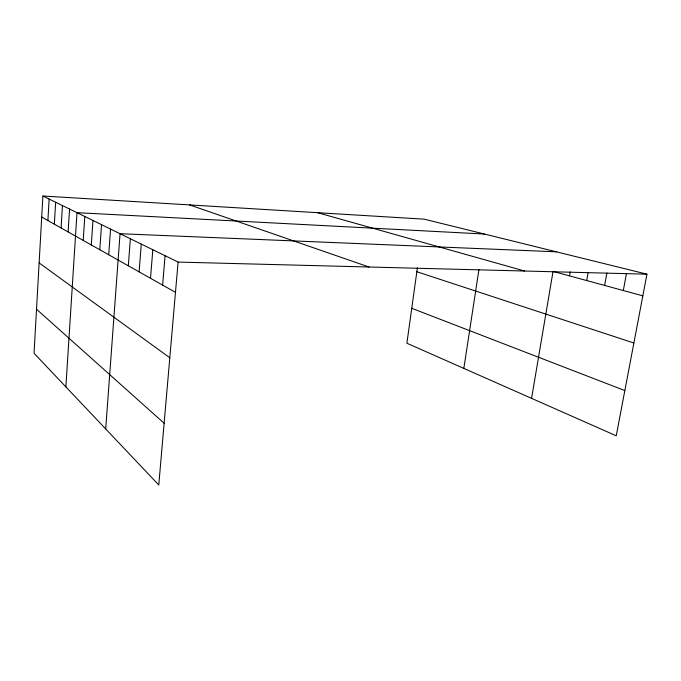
<?xml version="1.0" encoding="UTF-8"?>
<svg xmlns="http://www.w3.org/2000/svg" width="681" height="681" viewBox="0 0 681 681"><rect width="100%" height="100%" fill="white"/><g stroke="black" fill="none" stroke-linecap="round" stroke-linejoin="round"><path stroke-width="1.02" d="M42.894 196.009L34.05 353.277L158.775 484.991L178.099 262.083L42.894 196.009L424.169 219.163L646.95 274.179L616.245 435.797L406.889 343.233L417.402 267.744M47.9 220.542L49.134 199.056M54.352 224.168L55.646 202.24M61.094 227.965L62.448 205.56M68.134 231.923L69.556 209.033M65.87 386.885L76.996 212.668L484.378 234.034M83.218 240.41L84.784 216.481M91.305 244.964L92.956 220.474M99.801 249.74L101.537 224.67M108.722 254.762L110.56 229.071M105.7 428.945L120.052 233.711L556.368 251.808M128.317 265.794L130.369 238.759M139.103 271.855L141.282 244.087M150.518 278.282L152.825 249.731M162.623 285.092L165.083 255.724M463.829 368.412L478.947 269.514M531.572 398.359L553.057 271.396L642.838 295.843M569.537 275.882L570.227 271.889M586.716 280.555L588.154 272.409M604.617 285.433L606.882 272.97M623.311 290.523L626.494 273.353M178.099 262.083L646.95 274.179M317.652 212.693L524.6 271.021M416.849 271.736L633.875 343.003M189.641 204.921L369.034 267.012M411.75 308.297L624.835 390.579M41.711 217.06L175.477 292.328M39.132 262.917L169.807 357.772M36.527 309.225L164.13 423.25"/></g></svg>
